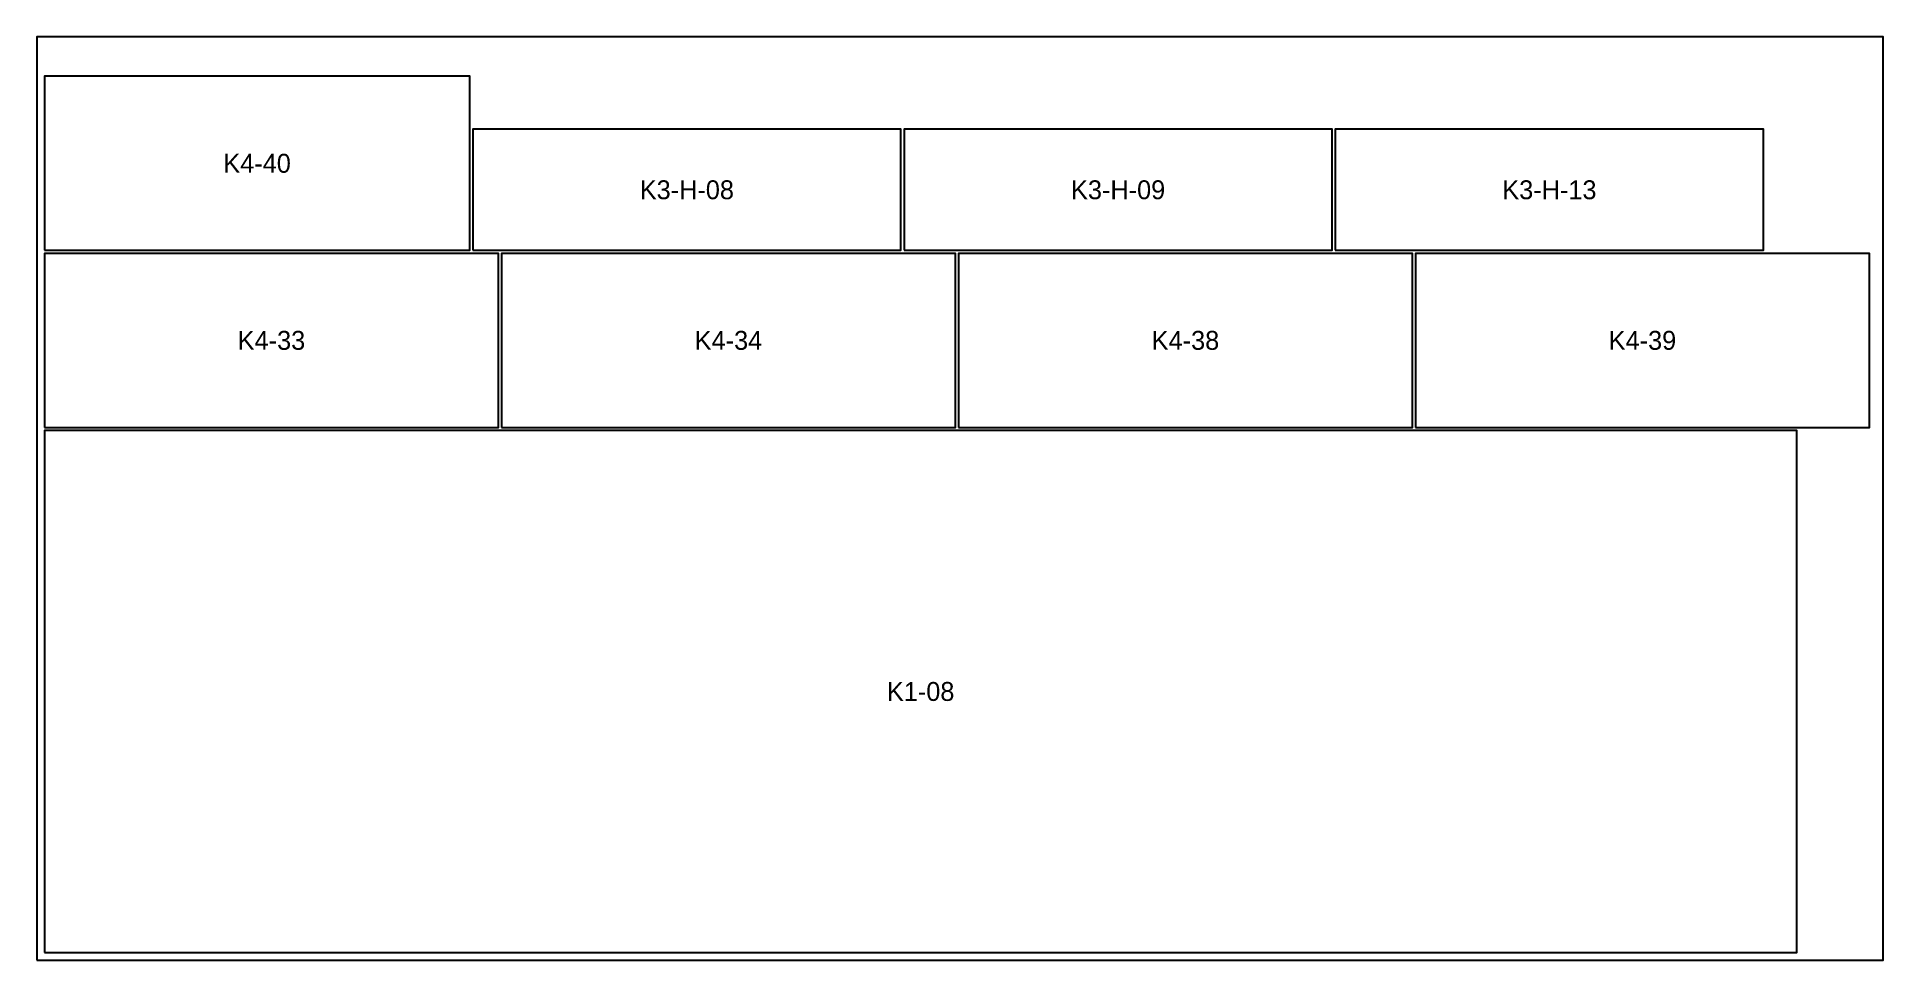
# Model space of a CAD drawing. Header units: millimetres. Extents: x 0 to 2440, y 0 to 1220.
import ezdxf
from ezdxf.enums import TextEntityAlignment as Align

# ---------------------------------------------------------------- set-up
doc = ezdxf.new("R2010")
doc.units = ezdxf.units.MM

msp = doc.modelspace()

# ---------------------------------------------------------------- linework, layer by layer
at = {"layer": 'CUT'}
for points in [[(10, 938), (572, 938), (572, 1168), (10, 1168)], [(576, 938), (1142, 938), (1142, 1098), (576, 1098)], [(1146, 938), (1712, 938), (1712, 1098), (1146, 1098)], [(1716, 938), (2282, 938), (2282, 1098), (1716, 1098)], [(10, 704), (610, 704), (610, 934), (10, 934)], [(614, 704), (1214, 704), (1214, 934), (614, 934)], [(1218, 704), (1818, 704), (1818, 934), (1218, 934)], [(1822, 704), (2422, 704), (2422, 934), (1822, 934)], [(10, 10), (2326, 10), (2326, 700), (10, 700)]]:
    msp.add_lwpolyline(points, close=True, dxfattribs=at)
at = {"layer": 'SHEET'}
msp.add_lwpolyline([(0, 0), (2440, 0), (2440, 1220), (0, 1220)], close=True, dxfattribs=at)

# ---------------------------------------------------------------- texts
at = {"layer": 'LABEL'}
for s, p in [('K4-40', (291, 1053)), ('K3-H-08', (859, 1018)), ('K3-H-09', (1429, 1018)), ('K3-H-13', (1999, 1018)), ('K4-33', (310, 819)), ('K4-34', (914, 819)), ('K4-38', (1518, 819)), ('K4-39', (2122, 819)), ('K1-08', (1168, 355))]:
    msp.add_text(s, height=25, dxfattribs=at).set_placement(p, align=Align.MIDDLE_CENTER)

doc.saveas('drawing.dxf')
